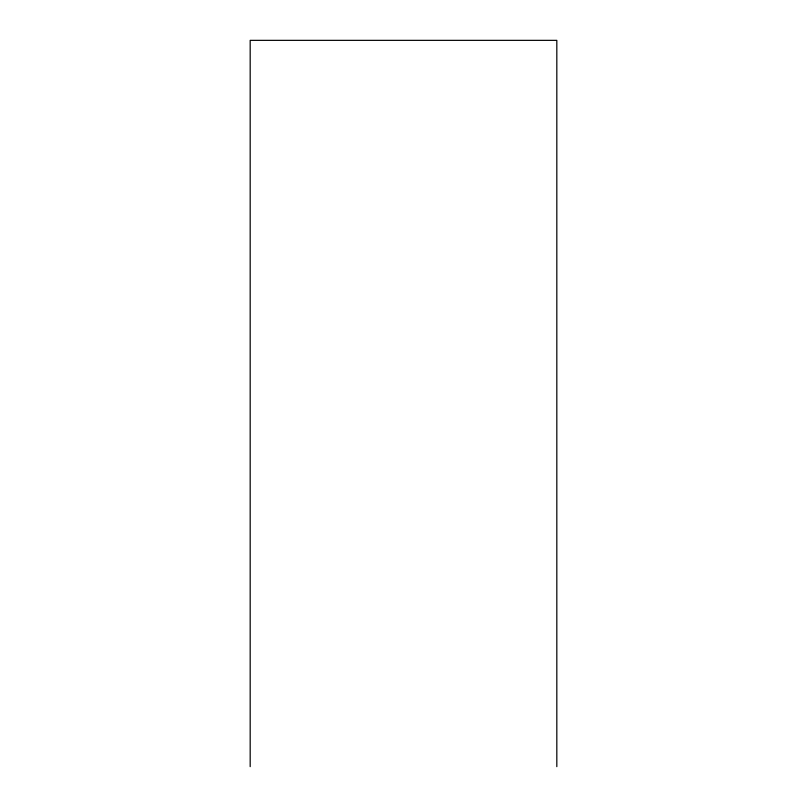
<?xml version="1.0" encoding="UTF-8"?>
<svg xmlns="http://www.w3.org/2000/svg" width="807" height="807" viewBox="0 0 807 807"><rect width="100%" height="100%" fill="white"/><g stroke="black" fill="none" stroke-linecap="round" stroke-linejoin="round"><path stroke-width="1.21" d="M556.82 766.65L556.82 40.35L250.18 40.35L250.18 766.65"/></g></svg>
